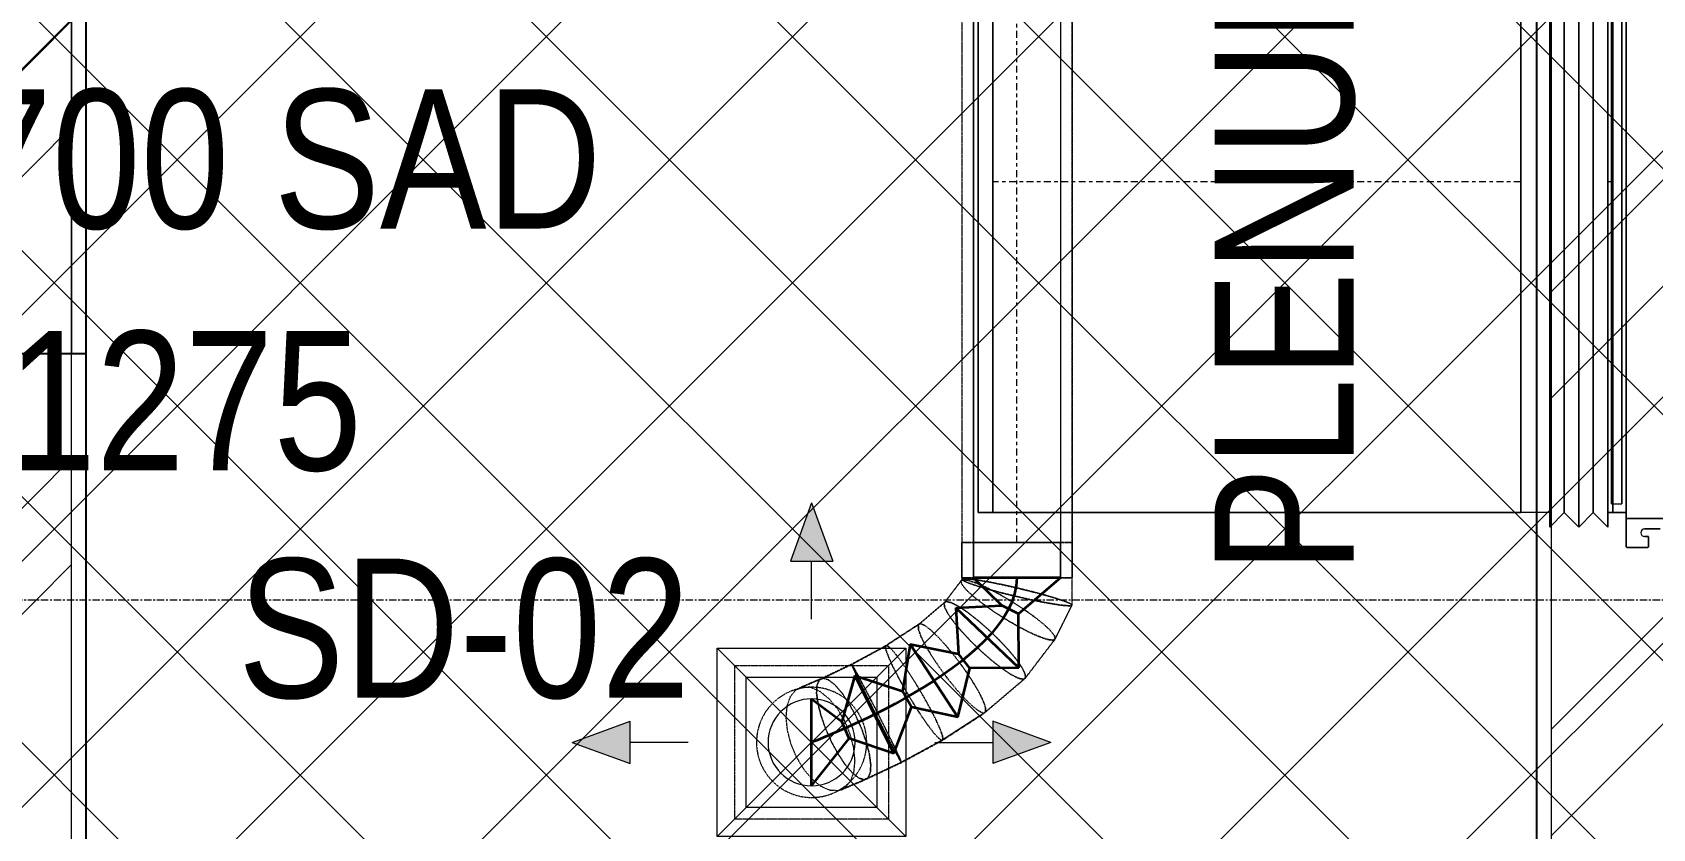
# Model space of a CAD drawing. Header units: inches. Extents: x -83664 to 20107, y -47222 to 19398.
# Drawn here: x -45640 to -42847, y -37158 to -35786 of the extents above; entities that cross this region are included whole.
import ezdxf

# ---------------------------------------------------------------- set-up
doc = ezdxf.new("R2010")
doc.units = ezdxf.units.IN
doc.header["$MEASUREMENT"] = 0
for name, pattern in [('Center', [29.999999, 12, -6, 6, -6]), ('Grid Line', [22.225, 12.7, -3.175, 3.175, -3.175]), ('Hidden 0_50', [1.0584, 0.5292, -0.5292])]:
    doc.linetypes.add(name, pattern=pattern)
for name, color, linetype, lineweight in [('A-DETL-GENF', 7, 'Continuous', 9), ('A-WALL', 7, 'Continuous', 9), ('A-WALL-PATT', 7, 'Continuous', 25), ('G-ANNO-TEXT', 7, 'Continuous', 9), ('M-EQPM', 7, 'Continuous', 18), ('M-HVAC-CDFF', 7, 'Continuous', 9), ('M-HVAC-DUCT-CNTR', 7, 'Center', 9), ('M-HVAC-DUCT-IDEN', 7, 'Continuous', 18), ('S-GRID', 7, 'Continuous', 9)]:
    doc.layers.add(name, color=color, linetype=linetype, lineweight=lineweight)
doc.layers.add('M-HVAC-DUCT', color=7, linetype='Continuous', lineweight=9, true_color=0xffe97f)
doc.layers.add('M-HVAC-DUCT-PATT', color=7, linetype='Continuous', lineweight=35, true_color=0x007f00)
doc.styles.add('Arial Narrow_21', font='ARIALN.TTF', dxfattribs={"height": 240})
pattern_1 = [(315, (-62328.7, 108834.4), (1060.66, 1060.66), []), (45, (-62328.7, 108834.4), (-1060.66, 1060.66), [])]
pattern_2 = [(135, (-39.6, 293.5), (35.3553, 35.3553), []), (45, (-39.6, 293.5), (35.3553, -35.3553), [])]
pattern_3 = [(0, (0, 0), (1219.2, 304.8), [50.292, -864.108, 50.292, -864.108, -4876.8]), (0, (0, 0), (1219.2, 304.8), [-1828.8, 50.292, -1778.508, 50.292, -864.108, -2133.6]), (0, (0, 0), (1219.2, 304.8), [-4572, 50.292, -559.308, 50.292, -1473.708]), (120, (457.2, 152.4), (-873.56454, 903.4582), [50.292, -864.108, 50.292, -864.108, -4876.8]), (120, (457.2, 152.4), (-873.56454, 903.4582), [-1828.8, 50.292, -1778.508, 50.292, -864.108, -2133.6]), (120, (457.2, 152.4), (-873.56454, 903.4582), [-4572, 50.292, -559.308, 50.292, -1473.708]), (240, (609.6, 762), (-345.63546, -1208.2582), [50.292, -864.108, 50.292, -864.108, -4876.8]), (240, (609.6, 762), (-345.63546, -1208.2582), [-1828.8, 50.292, -1778.508, 50.292, -864.108, -2133.6]), (240, (609.6, 762), (-345.63546, -1208.2582), [-4572, 50.292, -559.308, 50.292, -1473.708])]
pattern_4 = [(45, (0, 0), (-377.1708, 377.1708), []), (45, (0, 571.5), (-377.1708, 377.1708), [])]

# ---------------------------------------------------------------- blocks, each defined once
blk = doc.blocks.new('REMC_M_EQP_FCU_Type 2 - FCU-1F-05-01-8336318-FIRST FLOOR AC CONDITIONING LAYOUT - PART A')
at = {"layer": 'M-EQPM', "lineweight": 9, "true_color": 0x787878}
h = blk.add_hatch(dxfattribs=at)
h.set_pattern_fill('FP_28', color=8, style=0, pattern_type=2)
h.set_pattern_definition(pattern_1)
h.paths.add_polyline_path([(-554.9, 293.5), (555.1, 293.5), (555.1, 295.7), (-554.9, 295.7)])
at = {"layer": 'M-EQPM', "lineweight": 9, "true_color": 0xffffff}
h = blk.add_hatch(dxfattribs=at)
h.set_pattern_fill('FP_29', style=0, pattern_type=2)
h.set_pattern_definition(pattern_2)
h.paths.add_polyline_path([(-554.9, 293.5), (555.1, 293.5), (555.1, 295.7), (-554.9, 295.7)])
at = {"layer": 'M-EQPM'}
for p, q in [((570, 293.5), (-570, 293.5)), ((-570, 293.5), (-570, 270.5)), ((-570, 270.5), (-570, 293.5)), ((-570, 293.5), (570, 293.5)), ((555.1, 295.7), (-554.9, 295.7)), ((-554.9, 295.7), (555.1, 295.7)), ((-554.9, 295.7), (-554.9, 293.5)), ((-554.9, 295.7), (-554.9, 293.5)), ((555.1, 293.5), (-554.9, 293.5)), ((-554.9, 293.5), (555.1, 293.5)), ((555.1, 293.5), (-554.9, 293.5)), ((-554.9, 293.5), (555.1, 293.5)), ((-554.9, 293.5), (-554.9, 277.8)), ((-554.9, 293.5), (-554.9, 277.8)), ((-630.1, 233), (-630.1, 269.5)), ((-630.1, 269.5), (-630.1, 233)), ((-629.1, 270.5), (-580.1, 270.5)), ((-580.1, 270.5), (-629.1, 270.5)), ((-580.1, 270.5), (-580.1, 180.5)), ((-580.1, 180.5), (-580.1, 270.5)), ((580, 270.5), (-580, 270.5)), ((-580, 270.5), (-580, 16)), ((-580, 16), (-580, 270.5)), ((-580, 270.5), (580, 270.5)), ((-570, 270.5), (570, 270.5)), ((570, 270.5), (-570, 270.5)), ((555.1, 277.8), (-554.9, 277.8)), ((-554.9, 277.8), (555.1, 277.8)), ((-612.1, 232), (-629.1, 232)), ((-629.1, 232), (-612.1, 232)), ((-611.1, 239), (-611.1, 233)), ((-611.1, 233), (-611.1, 239)), ((-598.1, 212), (-598.1, 239)), ((-598.1, 239), (-598.1, 212))]:
    blk.add_line(p, q, dxfattribs=at)
for centre, radius, start, end in [((-629.1, 269.5), 1, 90, 180), ((-629.1, 269.5), 1, 90, 180), ((-629.1, 233), 1, 180, 270), ((-629.1, 233), 1, 180, 270), ((-612.1, 233), 1, 270, 0), ((-612.1, 233), 1, 270, 0), ((-604.6, 239), 6.5, 360, 180), ((-604.6, 239), 6.5, 360, 180)]:
    blk.add_arc(centre, radius, start, end, dxfattribs=at)
blk = doc.blocks.new('GCE-AT-Supply Air Rectangular Diffuser - 225x225-V53-FIRST FLOOR AC CONDITIONING LAYOUT - PART A')
at = {"layer": 'A-DETL-GENF', "true_color": 0xff7f00}
for points in [[(36.4, 312.5), (0, 412.5), (-36.4, 312.5)], [(-312.5, -36.4), (-312.5, 36.4), (-412.5, 0)], [(312.5, -36.4), (412.5, 0), (312.5, 36.4)], [(0, -412.5), (36.4, -312.5), (-36.4, -312.5)]]:
    blk.add_hatch(color=30, dxfattribs=at).paths.add_polyline_path(points)
at = {"layer": 'A-DETL-GENF', "color": 30, "true_color": 0xff7f00}
for p, q in [((0, 412.5), (-36.4, 312.5)), ((0, 412.5), (36.4, 312.5)), ((-36.4, 312.5), (36.4, 312.5)), ((0, 212.5), (0, 312.5)), ((-162.5, -162.5), (162.5, 162.5)), ((-162.5, 162.5), (162.5, -162.5)), ((-162.5, -162.5), (-162.5, 162.5)), ((-162.5, 162.5), (162.5, 162.5)), ((162.5, 162.5), (162.5, -162.5)), ((-412.5, 0), (-312.5, 36.4)), ((-312.5, -36.4), (-312.5, 36.4)), ((312.5, 36.4), (312.5, -36.4)), ((412.5, 0), (312.5, 36.4)), ((212.5, 0), (312.5, 0)), ((-412.5, 0), (-312.5, -36.4)), ((-212.5, 0), (-312.5, 0)), ((412.5, 0), (312.5, -36.4)), ((162.5, -162.5), (-162.5, -162.5)), ((0, -212.5), (0, -312.5)), ((36.4, -312.5), (-36.4, -312.5)), ((0, -412.5), (-36.4, -312.5)), ((0, -412.5), (36.4, -312.5))]:
    blk.add_line(p, q, dxfattribs=at)
blk = doc.blocks.new('M_Rectangular to Round Transition - Angle - 45 Degree-V58-FIRST FLOOR AC CONDITIONING LAYOUT - PART A')
at = {"layer": 'M-HVAC-DUCT', "color": 30, "true_color": 0xff7f00}
for p, q in [((143470.2, 62423.3), (143470.2, 62648.3)), ((143470.2, 62648.3), (143695.2, 62648.3)), ((143695.2, 62648.3), (143695.2, 62423.3)), ((143695.2, 62423.3), (143470.2, 62423.3))]:
    blk.add_line(p, q, dxfattribs=at)
for start, end in [(90, 180), (0, 90), (180, 270), (270, 0)]:
    blk.add_arc((143582.7, 62535.8), 75, start, end, dxfattribs=at)
blk = doc.blocks.new('REMC_M_FLEX CONNECTION_Type 2 - V_SAD-8294800-FIRST FLOOR AC CONDITIONING LAYOUT - PART A')
at = {"layer": 'M-HVAC-DUCT', "color": 6, "true_color": 0xff00ff}
for p, q in [((108457.2, 62898.7), (108432.2, 62923.7)), ((108432.2, 61733.7), (108432.2, 62923.7)), ((108457.2, 62898.7), (108432.2, 62923.7)), ((108432.2, 62923.7), (108432.2, 61733.7)), ((108457.2, 62898.7), (108482.2, 62923.7)), ((108457.2, 62898.7), (108482.2, 62923.7)), ((108482.2, 61733.7), (108482.2, 62923.7)), ((108482.2, 62923.7), (108482.2, 61733.7)), ((108482.2, 62923.7), (108482.2, 61733.7)), ((108482.2, 62923.7), (108507.2, 62898.7)), ((108482.2, 62923.7), (108507.2, 62898.7)), ((108482.2, 61733.7), (108482.2, 62923.7)), ((108507.2, 62898.7), (108532.2, 62923.7)), ((108507.2, 62898.7), (108532.2, 62923.7)), ((108532.2, 61733.7), (108532.2, 62923.7)), ((108532.2, 62923.7), (108532.2, 61733.7)), ((108457.2, 62898.7), (108457.2, 61758.7)), ((108457.2, 61758.7), (108457.2, 62898.7)), ((108457.2, 62898.7), (108457.2, 61758.7)), ((108457.2, 61758.7), (108457.2, 62898.7)), ((108507.2, 62898.7), (108507.2, 61758.7)), ((108507.2, 61758.7), (108507.2, 62898.7)), ((108507.2, 61758.7), (108507.2, 62898.7)), ((108507.2, 62898.7), (108507.2, 61758.7)), ((108457.2, 61758.7), (108432.2, 61733.7)), ((108432.2, 61733.7), (108457.2, 61758.7)), ((108482.2, 61733.7), (108457.2, 61758.7)), ((108457.2, 61758.7), (108482.2, 61733.7)), ((108507.2, 61758.7), (108482.2, 61733.7)), ((108482.2, 61733.7), (108507.2, 61758.7)), ((108532.2, 61733.7), (108507.2, 61758.7)), ((108507.2, 61758.7), (108532.2, 61733.7))]:
    blk.add_line(p, q, dxfattribs=at)
blk = doc.blocks.new('M_Rectangular Transition - Length - Standard-8337291-FIRST FLOOR AC CONDITIONING LAYOUT - PART A')
at = {"layer": 'M-HVAC-DUCT', "color": 6, "true_color": 0xff00ff}
for p, q in [((0, 570), (0, -570)), ((0, 570), (50, 570)), ((0, 570), (50, 570)), ((0, -570), (0, 570)), ((50, -570), (50, 570)), ((50, 570), (50, -570)), ((0, -570), (50, -570)), ((50, -570), (0, -570))]:
    blk.add_line(p, q, dxfattribs=at)
blk = doc.blocks.new('M_Rectangular Endcap - Standard-8337480-FIRST FLOOR AC CONDITIONING LAYOUT - PART A')
at = {"layer": 'M-HVAC-DUCT', "color": 6, "true_color": 0xff00ff}
for p, q in [((0, 570), (0, -570)), ((0, -570), (0, 570)), ((0, 570), (25, 570)), ((25, 570), (0, 570)), ((25, 570), (25, -570)), ((25, -570), (25, 570)), ((25, -570), (0, -570)), ((25, -570), (0, -570))]:
    blk.add_line(p, q, dxfattribs=at)
blk = doc.blocks.new('M_Rectangular to Round Transition - Angle - 45 Degree-V145-FIRST FLOOR AC CONDITIONING LAYOUT - PART A')
at = {"layer": 'M-HVAC-DUCT', "color": 30, "true_color": 0xff7f00}
for p, q in [((0, 75), (60.4, 75)), ((60.4, 75), (0, 75)), ((0, 75), (0, -75)), ((0, -75), (0, 75)), ((60.4, 0), (60.4, 75)), ((60.4, 0), (60.4, 75)), ((60.4, -75), (60.4, 0)), ((60.4, -75), (60.4, 0)), ((0, -75), (60.4, -75)), ((60.4, -75), (0, -75))]:
    blk.add_line(p, q, dxfattribs=at)
blk = doc.blocks.new('TEMW-SMBZ-HO-BM-HVAC-00002_rvt-1-FIRST FLOOR AC CONDITIONING LAYOUT - PART A')
at = {"layer": 'M-HVAC-DUCT', "color": 30, "linetype": 'Hidden 0_50', "true_color": 0xff7f00}
for p, q in [((107418.7, 65134.9), (107418.7, 61707)), ((107418.7, 65134.9), (107418.7, 61707)), ((107608.7, 61707), (107608.7, 65134.9)), ((107608.7, 65134.9), (107608.7, 61707)), ((107608.7, 61707), (107418.7, 61707)), ((107418.7, 61707), (107608.7, 61707)), ((107418.7, 61707), (107418.7, 61646.6)), ((107418.7, 61646.6), (107418.7, 61707)), ((107418.7, 61707), (107608.7, 61707)), ((107608.7, 61707), (107418.7, 61707)), ((107608.7, 61707), (107608.7, 61646.6)), ((107608.7, 61646.6), (107608.7, 61707)), ((107417.2, 61640.6), (107388.3, 61602.8)), ((107417.6, 61641.6), (107388.9, 61603.9)), ((107418.7, 61643.7), (107417.2, 61640.6)), ((107418.8, 61643.9), (107417.4, 61641.1)), ((107418.7, 61646.6), (107418.7, 61643.7)), ((107608.7, 61646.6), (107418.7, 61646.6)), ((107608.7, 61646.6), (107418.7, 61646.6)), ((107418.7, 61646.6), (107418.7, 61643.7)), ((107418.7, 61646.6), (107513.7, 61646.6)), ((107418.7, 61646.6), (107513.7, 61646.6)), ((107513.7, 61646.6), (107608.7, 61646.6)), ((107513.7, 61646.6), (107608.7, 61646.6)), ((107608.7, 61599.3), (107608.7, 61646.6)), ((107608.7, 61599.3), (107608.7, 61646.6)), ((107388.3, 61602.8), (107343.7, 61564.9)), ((107389.4, 61604.4), (107344.7, 61566.5)), ((107579.6, 61540.7), (107608.6, 61599)), ((107579.8, 61541.2), (107608.7, 61599.3)), ((107343.7, 61564.9), (107287.3, 61528.2)), ((107345, 61566.7), (107288.1, 61529.6)), ((107288.2, 61529.6), (107228.8, 61497.4)), ((107287.3, 61528.2), (107229.4, 61496.8)), ((107527.9, 61472.9), (107579.4, 61540.3)), ((107528.5, 61474), (107579.8, 61541.2)), ((107027.3, 61230.3), (107027.3, 61495.3)), ((107027.3, 61495.3), (107292.3, 61495.3)), ((107228.8, 61497.5), (107176, 61472.5)), ((107229.4, 61496.8), (107179.9, 61473.3)), ((107292.3, 61495.3), (107292.3, 61230.3)), ((107176.4, 61472.6), (107138.7, 61456.6)), ((107179.9, 61473.3), (107144.8, 61458.4)), ((107458.8, 61414.1), (107527.4, 61472.4)), ((107459.8, 61415.6), (107528.5, 61474)), ((107385.5, 61366.3), (107458.5, 61413.8)), ((107386.2, 61367.7), (107459.8, 61415.6)), ((107314.2, 61328.6), (107386.2, 61367.7)), ((107314.8, 61327.9), (107385.4, 61366.2)), ((107250.3, 61298.4), (107314.2, 61328.6)), ((107254.2, 61299.3), (107314.8, 61327.9)), ((107211.4, 61281), (107253.9, 61299.1)), ((107205.3, 61279.3), (107250.3, 61298.4)), ((107292.3, 61230.3), (107027.3, 61230.3))]:
    blk.add_line(p, q, dxfattribs=at)
at = {"layer": 'M-HVAC-DUCT', "color": 30, "true_color": 0xff7f00}
for p, q in [((107438.7, 61707), (107438.7, 65134.9)), ((107438.7, 65134.9), (107438.7, 61707)), ((107588.7, 65134.9), (107588.7, 61707)), ((107588.7, 65134.9), (107588.7, 61707)), ((107438.7, 61707), (107588.7, 61707)), ((107588.7, 61707), (107438.7, 61707))]:
    blk.add_line(p, q, dxfattribs=at)
at = {"layer": 'M-HVAC-DUCT', "color": 6, "true_color": 0xff00ff}
for p, q in [((107472.2, 61758.7), (107472.2, 62898.7)), ((107472.2, 62898.7), (107472.2, 61758.7)), ((108382.2, 61758.7), (108382.2, 62898.7)), ((108382.2, 62898.7), (108382.2, 61758.7)), ((108532.2, 61758.7), (108532.2, 62898.7)), ((108532.2, 62898.7), (108532.2, 61758.7)), ((108540.9, 61758.7), (108540.9, 62898.7)), ((108540.9, 62898.7), (108540.9, 61758.7)), ((108382.2, 61758.7), (107472.2, 61758.7)), ((107472.2, 61758.7), (108382.2, 61758.7)), ((108540.9, 61758.7), (108532.2, 61758.7)), ((108532.2, 61758.7), (108540.9, 61758.7))]:
    blk.add_line(p, q, dxfattribs=at)
at = {"layer": 'M-HVAC-DUCT', "color": 30, "linetype": 'Hidden 0_50', "true_color": 0xff7f00, "flags": 128}
for points in [[(107579.8, 61541.2), (107578.1, 61547.1), (107571, 61555.9), (107559, 61567), (107542.8, 61579.9), (107523.6, 61593.4), (107502.7, 61606.8), (107481.5, 61619.1), (107461.5, 61629.5), (107444, 61637.3), (107430.2, 61641.9), (107421, 61643), (107417.2, 61640.6)], [(107417.2, 61640.6), (107421, 61643), (107430.2, 61641.9), (107444, 61637.3), (107461.5, 61629.5), (107481.5, 61619.1), (107502.7, 61606.8), (107523.6, 61593.4), (107542.8, 61579.9), (107559, 61567), (107571, 61555.9), (107578.1, 61547.1), (107579.8, 61541.2)], [(107417.2, 61640.6), (107418.9, 61634.8), (107426, 61626), (107438, 61614.8), (107454.2, 61602), (107473.4, 61588.4), (107494.3, 61575), (107515.5, 61562.7), (107535.5, 61552.3), (107553, 61544.6), (107566.8, 61540), (107576, 61538.8), (107579.8, 61541.2)], [(107579.8, 61541.2), (107576, 61538.8), (107566.8, 61540), (107553, 61544.6), (107535.5, 61552.3), (107515.5, 61562.7), (107494.3, 61575), (107473.4, 61588.4), (107454.2, 61602), (107438, 61614.8), (107426, 61626), (107418.9, 61634.8), (107417.2, 61640.6)], [(107608.7, 61599.3), (107605.5, 61602), (107596, 61606), (107580.9, 61611.1), (107561.2, 61616.8), (107538.3, 61622.9), (107513.7, 61628.9), (107489.1, 61634.4), (107466.2, 61639.1), (107446.5, 61642.5), (107431.4, 61644.4), (107421.9, 61644.9), (107418.7, 61643.7)], [(107418.7, 61643.7), (107421.9, 61644.9), (107431.4, 61644.4), (107446.5, 61642.5), (107466.2, 61639.1), (107489.1, 61634.4), (107513.7, 61628.9), (107538.3, 61622.9), (107561.2, 61616.8), (107580.9, 61611.1), (107596, 61606), (107605.5, 61602), (107608.7, 61599.3)], [(107418.7, 61643.7), (107421.9, 61641), (107431.4, 61637), (107446.5, 61631.9), (107466.2, 61626.1), (107489.1, 61620), (107513.7, 61614), (107538.3, 61608.5), (107561.2, 61603.9), (107580.9, 61600.5), (107596, 61598.5), (107605.5, 61598.1), (107608.7, 61599.3)], [(107608.7, 61599.3), (107605.5, 61598.1), (107596, 61598.5), (107580.9, 61600.5), (107561.2, 61603.9), (107538.3, 61608.5), (107513.7, 61614), (107489.1, 61620), (107466.2, 61626.1), (107446.5, 61631.9), (107431.4, 61637), (107421.9, 61641), (107418.7, 61643.7)], [(107528.5, 61474), (107527.7, 61481), (107522.2, 61491.9), (107512.4, 61506), (107498.9, 61522.3), (107482.6, 61539.7), (107464.7, 61557), (107446.3, 61573), (107428.8, 61586.7), (107413.3, 61597.1), (107400.8, 61603.4), (107392.3, 61605.4), (107388.3, 61602.8)], [(107388.3, 61602.8), (107392.3, 61605.4), (107400.8, 61603.4), (107413.3, 61597.1), (107428.8, 61586.7), (107446.3, 61573), (107464.7, 61557), (107482.6, 61539.7), (107498.9, 61522.3), (107512.4, 61506), (107522.2, 61491.9), (107527.7, 61481), (107528.5, 61474)], [(107388.3, 61602.8), (107389.1, 61595.8), (107394.6, 61584.9), (107404.4, 61570.8), (107418, 61554.5), (107434.2, 61537.1), (107452.2, 61519.8), (107470.5, 61503.7), (107488.1, 61490.1), (107503.6, 61479.7), (107516, 61473.3), (107524.5, 61471.4), (107528.5, 61474)], [(107528.5, 61474), (107524.5, 61471.4), (107516, 61473.3), (107503.6, 61479.7), (107488.1, 61490.1), (107470.5, 61503.7), (107452.2, 61519.8), (107434.2, 61537.1), (107418, 61554.5), (107404.4, 61570.8), (107394.6, 61584.9), (107389.1, 61595.8), (107388.3, 61602.8)], [(107459.8, 61415.6), (107459.5, 61423.1), (107455.3, 61435), (107447.4, 61450.8), (107436.4, 61469.2), (107423, 61489.1), (107408.2, 61509.1), (107393, 61527.7), (107378.3, 61543.8), (107365.3, 61556.3), (107354.7, 61564.3), (107347.3, 61567.2), (107343.7, 61564.9)], [(107343.7, 61564.9), (107347.3, 61567.2), (107354.7, 61564.3), (107365.3, 61556.3), (107378.3, 61543.8), (107393, 61527.7), (107408.2, 61509.1), (107423, 61489.1), (107436.4, 61469.2), (107447.4, 61450.8), (107455.3, 61435), (107459.5, 61423.1), (107459.8, 61415.6)], [(107343.7, 61564.9), (107344, 61557.5), (107348.2, 61545.5), (107356.1, 61529.7), (107367.1, 61511.3), (107380.5, 61491.4), (107395.3, 61471.5), (107410.5, 61452.8), (107425.2, 61436.7), (107438.2, 61424.2), (107448.8, 61416.3), (107456.1, 61413.3), (107459.8, 61415.6)], [(107459.8, 61415.6), (107456.1, 61413.3), (107448.8, 61416.3), (107438.2, 61424.2), (107425.2, 61436.7), (107410.5, 61452.8), (107395.3, 61471.5), (107380.5, 61491.4), (107367.1, 61511.3), (107356.1, 61529.7), (107348.2, 61545.5), (107344, 61557.5), (107343.7, 61564.9)], [(107386.2, 61367.7), (107385.2, 61374.6), (107380.9, 61386.6), (107373.6, 61402.7), (107363.7, 61421.9), (107352.1, 61442.9), (107339.4, 61464.2), (107326.5, 61484.4), (107314.3, 61502.1), (107303.6, 61516.2), (107295.3, 61525.5), (107289.7, 61529.6), (107287.3, 61528.2)], [(107287.3, 61528.2), (107289.7, 61529.6), (107295.3, 61525.5), (107303.6, 61516.2), (107314.3, 61502.1), (107326.5, 61484.4), (107339.4, 61464.2), (107352.1, 61442.9), (107363.7, 61421.9), (107373.6, 61402.7), (107380.9, 61386.6), (107385.2, 61374.6), (107386.2, 61367.7)], [(107287.3, 61528.2), (107288.3, 61521.2), (107292.6, 61509.3), (107300, 61493.2), (107309.8, 61474), (107321.4, 61453), (107334.2, 61431.7), (107347, 61411.5), (107359.2, 61393.7), (107369.9, 61379.7), (107378.3, 61370.3), (107383.8, 61366.2), (107386.2, 61367.7)], [(107386.2, 61367.7), (107383.8, 61366.2), (107378.3, 61370.3), (107369.9, 61379.7), (107359.2, 61393.7), (107347, 61411.5), (107334.2, 61431.7), (107321.4, 61453), (107309.8, 61474), (107300, 61493.2), (107292.6, 61509.3), (107288.3, 61521.2), (107287.3, 61528.2)], [(107314.2, 61328.6), (107310.8, 61334.3), (107304.7, 61345.3), (107296.4, 61360.9), (107286.5, 61380), (107275.5, 61401.3), (107264.3, 61423.5), (107253.6, 61444.9), (107244.1, 61464.1), (107236.5, 61479.8), (107231.4, 61490.9), (107228.9, 61496.7), (107229.4, 61496.8)], [(107229.4, 61496.8), (107228.9, 61496.7), (107231.4, 61490.9), (107236.5, 61479.8), (107244.1, 61464.1), (107253.6, 61444.9), (107264.3, 61423.5), (107275.5, 61401.3), (107286.5, 61380), (107296.4, 61360.9), (107304.7, 61345.3), (107310.8, 61334.3), (107314.2, 61328.6)], [(107229.4, 61496.8), (107232.8, 61491.1), (107238.9, 61480.1), (107247.1, 61464.5), (107257.1, 61445.4), (107268.1, 61424), (107279.3, 61401.9), (107290, 61380.5), (107299.5, 61361.3), (107307.1, 61345.6), (107312.2, 61334.5), (107314.7, 61328.7), (107314.2, 61328.6)], [(107314.2, 61328.6), (107314.7, 61328.7), (107312.2, 61334.5), (107307.1, 61345.6), (107299.5, 61361.3), (107290, 61380.5), (107279.3, 61401.9), (107268.1, 61424), (107257.1, 61445.4), (107247.1, 61464.5), (107238.9, 61480.1), (107232.8, 61491.1), (107229.4, 61496.8)], [(107250.3, 61298.4), (107241.1, 61301.3), (107230.2, 61310), (107218.2, 61323.8), (107206, 61341.9), (107194.4, 61363), (107184.2, 61385.6), (107176.2, 61408.3), (107170.8, 61429.4), (107168.4, 61447.5), (107169.2, 61461.5), (107173.1, 61470.3), (107179.9, 61473.3)], [(107179.9, 61473.3), (107173.1, 61470.3), (107169.2, 61461.5), (107168.4, 61447.5), (107170.8, 61429.4), (107176.2, 61408.3), (107184.2, 61385.6), (107194.4, 61363), (107206, 61341.9), (107218.2, 61323.8), (107230.2, 61310), (107241.1, 61301.3), (107250.3, 61298.4)], [(107179.9, 61473.3), (107189.1, 61470.4), (107200.1, 61461.8), (107212.1, 61447.9), (107224.2, 61429.8), (107235.8, 61408.8), (107246, 61386.2), (107254, 61363.5), (107259.4, 61342.4), (107261.8, 61324.2), (107261, 61310.3), (107257.1, 61301.5), (107250.3, 61298.4)], [(107250.3, 61298.4), (107257.1, 61301.5), (107261, 61310.3), (107261.8, 61324.2), (107259.4, 61342.4), (107254, 61363.5), (107246, 61386.2), (107235.8, 61408.8), (107224.2, 61429.8), (107212.1, 61447.9), (107200.1, 61461.8), (107189.1, 61470.4), (107179.9, 61473.3)], [(107205.3, 61279.3), (107191.1, 61280.1), (107175.9, 61286.9), (107160.6, 61299.3), (107146.3, 61316.5), (107133.9, 61337.2), (107124.3, 61360.1), (107118.2, 61383.6), (107116, 61406.1), (107117.8, 61426), (107123.5, 61442), (107132.7, 61453.1), (107144.8, 61458.4)], [(107144.8, 61458.4), (107158.9, 61457.6), (107174.2, 61450.7), (107189.5, 61438.3), (107203.8, 61421.1), (107216.2, 61400.4), (107225.7, 61377.5), (107231.8, 61354.1), (107234.1, 61331.6), (107232.3, 61311.6), (107226.6, 61295.6), (107217.4, 61284.6), (107205.3, 61279.3)]]:
    blk.add_lwpolyline(points, dxfattribs=at)
at = {"layer": 'M-HVAC-DUCT', "color": 30, "linetype": 'Hidden 0_50', "true_color": 0xff7f00}
for start, end in [(90, 180), (0, 90), (180, 270), (270, 0)]:
    blk.add_arc((107159.8, 61362.8), 95, start, end, dxfattribs=at)
at = {"layer": 'M-HVAC-DUCT-CNTR', "color": 30, "true_color": 0xff7f00}
blk.add_line((107513.7, 61707), (107513.7, 65134.9), dxfattribs=at)
at = {"layer": 'M-HVAC-DUCT-CNTR', "color": 6, "true_color": 0xff00ff}
for p, q in [((108382.2, 62328.7), (107472.2, 62328.7)), ((108540.9, 62328.7), (108532.2, 62328.7))]:
    blk.add_line(p, q, dxfattribs=at)
at = {"layer": 'M-HVAC-DUCT-CNTR', "color": 30, "linetype": 'Continuous', "lineweight": 35, "true_color": 0xff7f00}
blk.add_open_spline([(107513.7, 61646.6), (107513.7, 61495.2), (107159.8, 61362.8), (107159.8, 61362.8)], degree=3, dxfattribs=at)
at = {"layer": 'M-HVAC-DUCT-PATT', "color": 30, "true_color": 0xff7f00}
for p, q in [((107438.7, 61646.6), (107487.8, 61598.7)), ((107588.7, 61646.6), (107438.7, 61646.6)), ((107588.7, 61646.6), (107438.7, 61646.6)), ((107588.7, 61646.6), (107516.2, 61584.4)), ((107408.3, 61594.4), (107487.8, 61598.7)), ((107408.3, 61594.4), (107413, 61515.2)), ((107517.2, 61491.3), (107408.3, 61594.4)), ((107517.2, 61491.3), (107408.3, 61594.4)), ((107516.2, 61584.4), (107487.8, 61598.7)), ((107517.2, 61491.3), (107516.2, 61584.4)), ((107329.8, 61531.8), (107316.3, 61451.1)), ((107411.7, 61406.1), (107329.8, 61531.8)), ((107411.7, 61406.1), (107329.8, 61531.8)), ((107329.8, 61531.8), (107413, 61515.2)), ((107432.8, 61490.4), (107413, 61515.2)), ((107234.5, 61477.9), (107211.7, 61398.6)), ((107301.3, 61343.6), (107234.5, 61477.9)), ((107301.3, 61343.6), (107234.5, 61477.9)), ((107234.5, 61477.9), (107316.3, 61451.1)), ((107411.7, 61406.1), (107432.8, 61490.4)), ((107517.2, 61491.3), (107432.8, 61490.4)), ((107331.9, 61423.5), (107316.3, 61451.1)), ((107159.8, 61287.8), (107159.8, 61437.8)), ((107159.8, 61437.8), (107211.7, 61398.6)), ((107301.3, 61343.6), (107331.9, 61423.5)), ((107411.7, 61406.1), (107331.9, 61423.5)), ((107224.7, 61369.6), (107211.7, 61398.6)), ((107159.8, 61287.8), (107224.7, 61369.6)), ((107301.3, 61343.6), (107224.7, 61369.6))]:
    blk.add_line(p, q, dxfattribs=at)
at = {"layer": 'M-EQPM', "color": 6, "linetype": 'Hidden 0_50', "lineweight": 9, "true_color": 0xff00ff, "rotation": 89.9999999999998}
blk.add_blockref('REMC_M_EQP_FCU_Type 2 - FCU-1F-05-01-8336318-FIRST FLOOR AC CONDITIONING LAYOUT - PART A', (108834.4, 62328.7), dxfattribs=at)
at = {"layer": 'M-HVAC-CDFF', "color": 6, "linetype": 'Hidden 0_50', "lineweight": 9, "true_color": 0xff00ff}
blk.add_blockref('GCE-AT-Supply Air Rectangular Diffuser - 225x225-V53-FIRST FLOOR AC CONDITIONING LAYOUT - PART A', (107159.8, 61362.8), dxfattribs=at)
at = {"layer": 'M-HVAC-DUCT', "color": 6, "linetype": 'Hidden 0_50', "lineweight": 9, "true_color": 0xff00ff}
blk.add_blockref('REMC_M_FLEX CONNECTION_Type 2 - V_SAD-8294800-FIRST FLOOR AC CONDITIONING LAYOUT - PART A', (0, 0), dxfattribs=at)
for name, p, rotation in [('M_Rectangular Endcap - Standard-8337480-FIRST FLOOR AC CONDITIONING LAYOUT - PART A', (107472.2, 62328.7), 180), ('M_Rectangular Transition - Length - Standard-8337291-FIRST FLOOR AC CONDITIONING LAYOUT - PART A', (108432.2, 62328.7), 180), ('M_Rectangular to Round Transition - Angle - 45 Degree-V145-FIRST FLOOR AC CONDITIONING LAYOUT - PART A', (107513.7, 61707), 270), ('M_Rectangular to Round Transition - Angle - 45 Degree-V58-FIRST FLOOR AC CONDITIONING LAYOUT - PART A', (250742.5, 123898.6), 180)]:
    blk.add_blockref(name, p, dxfattribs=dict(at, rotation=rotation))
blk = doc.blocks.new('REMC_M_EQP_FCU_Type 2 - FCU-1F-05-01-V262-FIRST FLOOR AC CONDITIONING LAYOUT - PART A')
at = {"layer": 'M-EQPM', "lineweight": 9, "true_color": 0x787878}
h = blk.add_hatch(dxfattribs=at)
h.set_pattern_fill('FP_28', color=8, style=0, pattern_type=2)
h.set_pattern_definition(pattern_1)
h.paths.add_polyline_path([(-554.9, 293.5), (555.1, 293.5), (555.1, 295.7), (-554.9, 295.7)])
at = {"layer": 'M-EQPM', "lineweight": 9, "true_color": 0xffffff}
h = blk.add_hatch(dxfattribs=at)
h.set_pattern_fill('FP_29', style=0, pattern_type=2)
h.set_pattern_definition(pattern_2)
h.paths.add_polyline_path([(-554.9, 293.5), (555.1, 293.5), (555.1, 295.7), (-554.9, 295.7)])
at = {"layer": 'M-EQPM'}
for p, q in [((570, 293.5), (-570, 293.5)), ((-570, 293.5), (-570, 270.5)), ((-570, 270.5), (-570, 293.5)), ((-570, 293.5), (570, 293.5)), ((555.1, 295.7), (-554.9, 295.7)), ((-554.9, 295.7), (555.1, 295.7)), ((-554.9, 295.7), (-554.9, 293.5)), ((-554.9, 295.7), (-554.9, 293.5)), ((555.1, 293.5), (-554.9, 293.5)), ((-554.9, 293.5), (555.1, 293.5)), ((555.1, 293.5), (-554.9, 293.5)), ((-554.9, 293.5), (555.1, 293.5)), ((-554.9, 293.5), (-554.9, 277.8)), ((-554.9, 293.5), (-554.9, 277.8)), ((-630.1, 233), (-630.1, 269.5)), ((-630.1, 269.5), (-630.1, 233)), ((-629.1, 270.5), (-580.1, 270.5)), ((-580.1, 270.5), (-629.1, 270.5)), ((-580.1, 270.5), (-580.1, 180.5)), ((-580.1, 180.5), (-580.1, 270.5)), ((580, 270.5), (-580, 270.5)), ((-580, 270.5), (-580, 16)), ((-580, 16), (-580, 270.5)), ((-580, 270.5), (580, 270.5)), ((-570, 270.5), (570, 270.5)), ((570, 270.5), (-570, 270.5)), ((555.1, 277.8), (-554.9, 277.8)), ((-554.9, 277.8), (555.1, 277.8)), ((-612.1, 232), (-629.1, 232)), ((-629.1, 232), (-612.1, 232)), ((-611.1, 239), (-611.1, 233)), ((-611.1, 233), (-611.1, 239)), ((-598.1, 212), (-598.1, 239)), ((-598.1, 239), (-598.1, 212))]:
    blk.add_line(p, q, dxfattribs=at)
for centre, radius, start, end in [((-629.1, 269.5), 1, 90, 180), ((-629.1, 269.5), 1, 90, 180), ((-629.1, 233), 1, 180, 270), ((-629.1, 233), 1, 180, 270), ((-612.1, 233), 1, 270, 0), ((-612.1, 233), 1, 270, 0), ((-604.6, 239), 6.5, 360, 180), ((-604.6, 239), 6.5, 360, 180)]:
    blk.add_arc(centre, radius, start, end, dxfattribs=at)
blk = doc.blocks.new('TEMW-SMBZ-HO-BM-HVAC-00002_rvt-2-FIRST FLOOR AC CONDITIONING LAYOUT - PART A')
at = {"layer": 'M-HVAC-DUCT', "color": 30, "linetype": 'Hidden 0_50', "true_color": 0xff7f00}
for p, q in [((107418.7, 65134.9), (107418.7, 61707)), ((107418.7, 65134.9), (107418.7, 61707)), ((107608.7, 61707), (107608.7, 65134.9)), ((107608.7, 65134.9), (107608.7, 61707)), ((107608.7, 61707), (107418.7, 61707)), ((107418.7, 61707), (107608.7, 61707)), ((107418.7, 61707), (107418.7, 61646.6)), ((107418.7, 61646.6), (107418.7, 61707)), ((107418.7, 61707), (107608.7, 61707)), ((107608.7, 61707), (107418.7, 61707)), ((107608.7, 61707), (107608.7, 61646.6)), ((107608.7, 61646.6), (107608.7, 61707)), ((107417.2, 61640.6), (107388.3, 61602.8)), ((107417.6, 61641.6), (107388.9, 61603.9)), ((107418.7, 61643.7), (107417.2, 61640.6)), ((107418.8, 61643.9), (107417.4, 61641.1)), ((107418.7, 61646.6), (107418.7, 61643.7)), ((107608.7, 61646.6), (107418.7, 61646.6)), ((107608.7, 61646.6), (107418.7, 61646.6)), ((107418.7, 61646.6), (107418.7, 61643.7)), ((107418.7, 61646.6), (107513.7, 61646.6)), ((107418.7, 61646.6), (107513.7, 61646.6)), ((107513.7, 61646.6), (107608.7, 61646.6)), ((107513.7, 61646.6), (107608.7, 61646.6)), ((107608.7, 61599.3), (107608.7, 61646.6)), ((107608.7, 61599.3), (107608.7, 61646.6)), ((107388.3, 61602.8), (107343.7, 61564.9)), ((107389.4, 61604.4), (107344.7, 61566.5)), ((107579.6, 61540.7), (107608.6, 61599)), ((107579.8, 61541.2), (107608.7, 61599.3)), ((107343.7, 61564.9), (107287.3, 61528.2)), ((107345, 61566.7), (107288.1, 61529.6)), ((107288.2, 61529.6), (107228.8, 61497.4)), ((107287.3, 61528.2), (107229.4, 61496.8)), ((107527.9, 61472.9), (107579.4, 61540.3)), ((107528.5, 61474), (107579.8, 61541.2)), ((107027.3, 61230.3), (107027.3, 61495.3)), ((107027.3, 61495.3), (107292.3, 61495.3)), ((107228.8, 61497.5), (107176, 61472.5)), ((107229.4, 61496.8), (107179.9, 61473.3)), ((107292.3, 61495.3), (107292.3, 61230.3)), ((107176.4, 61472.6), (107138.7, 61456.6)), ((107179.9, 61473.3), (107144.8, 61458.4)), ((107458.8, 61414.1), (107527.4, 61472.4)), ((107459.8, 61415.6), (107528.5, 61474)), ((107385.5, 61366.3), (107458.5, 61413.8)), ((107386.2, 61367.7), (107459.8, 61415.6)), ((107314.2, 61328.6), (107386.2, 61367.7)), ((107314.8, 61327.9), (107385.4, 61366.2)), ((107250.3, 61298.4), (107314.2, 61328.6)), ((107254.2, 61299.3), (107314.8, 61327.9)), ((107211.4, 61281), (107253.9, 61299.1)), ((107205.3, 61279.3), (107250.3, 61298.4)), ((107292.3, 61230.3), (107027.3, 61230.3))]:
    blk.add_line(p, q, dxfattribs=at)
at = {"layer": 'M-HVAC-DUCT', "color": 30, "true_color": 0xff7f00}
for p, q in [((107438.7, 61707), (107438.7, 65134.9)), ((107438.7, 65134.9), (107438.7, 61707)), ((107588.7, 65134.9), (107588.7, 61707)), ((107588.7, 65134.9), (107588.7, 61707)), ((107438.7, 61707), (107588.7, 61707)), ((107588.7, 61707), (107438.7, 61707))]:
    blk.add_line(p, q, dxfattribs=at)
at = {"layer": 'M-HVAC-DUCT', "color": 6, "true_color": 0xff00ff}
for p, q in [((107472.2, 61758.7), (107472.2, 62898.7)), ((107472.2, 62898.7), (107472.2, 61758.7)), ((108382.2, 61758.7), (108382.2, 62898.7)), ((108382.2, 62898.7), (108382.2, 61758.7)), ((108532.2, 61758.7), (108532.2, 62898.7)), ((108532.2, 62898.7), (108532.2, 61758.7)), ((108540.9, 61758.7), (108540.9, 62898.7)), ((108540.9, 62898.7), (108540.9, 61758.7)), ((108382.2, 61758.7), (107472.2, 61758.7)), ((107472.2, 61758.7), (108382.2, 61758.7)), ((108540.9, 61758.7), (108532.2, 61758.7)), ((108532.2, 61758.7), (108540.9, 61758.7))]:
    blk.add_line(p, q, dxfattribs=at)
at = {"layer": 'M-HVAC-DUCT', "color": 30, "linetype": 'Hidden 0_50', "true_color": 0xff7f00, "flags": 128}
for points in [[(107579.8, 61541.2), (107578.1, 61547.1), (107571, 61555.9), (107559, 61567), (107542.8, 61579.9), (107523.6, 61593.4), (107502.7, 61606.8), (107481.5, 61619.1), (107461.5, 61629.5), (107444, 61637.3), (107430.2, 61641.9), (107421, 61643), (107417.2, 61640.6)], [(107417.2, 61640.6), (107421, 61643), (107430.2, 61641.9), (107444, 61637.3), (107461.5, 61629.5), (107481.5, 61619.1), (107502.7, 61606.8), (107523.6, 61593.4), (107542.8, 61579.9), (107559, 61567), (107571, 61555.9), (107578.1, 61547.1), (107579.8, 61541.2)], [(107417.2, 61640.6), (107418.9, 61634.8), (107426, 61626), (107438, 61614.8), (107454.2, 61602), (107473.4, 61588.4), (107494.3, 61575), (107515.5, 61562.7), (107535.5, 61552.3), (107553, 61544.6), (107566.8, 61540), (107576, 61538.8), (107579.8, 61541.2)], [(107579.8, 61541.2), (107576, 61538.8), (107566.8, 61540), (107553, 61544.6), (107535.5, 61552.3), (107515.5, 61562.7), (107494.3, 61575), (107473.4, 61588.4), (107454.2, 61602), (107438, 61614.8), (107426, 61626), (107418.9, 61634.8), (107417.2, 61640.6)], [(107608.7, 61599.3), (107605.5, 61602), (107596, 61606), (107580.9, 61611.1), (107561.2, 61616.8), (107538.3, 61622.9), (107513.7, 61628.9), (107489.1, 61634.4), (107466.2, 61639.1), (107446.5, 61642.5), (107431.4, 61644.4), (107421.9, 61644.9), (107418.7, 61643.7)], [(107418.7, 61643.7), (107421.9, 61644.9), (107431.4, 61644.4), (107446.5, 61642.5), (107466.2, 61639.1), (107489.1, 61634.4), (107513.7, 61628.9), (107538.3, 61622.9), (107561.2, 61616.8), (107580.9, 61611.1), (107596, 61606), (107605.5, 61602), (107608.7, 61599.3)], [(107418.7, 61643.7), (107421.9, 61641), (107431.4, 61637), (107446.5, 61631.9), (107466.2, 61626.1), (107489.1, 61620), (107513.7, 61614), (107538.3, 61608.5), (107561.2, 61603.9), (107580.9, 61600.5), (107596, 61598.5), (107605.5, 61598.1), (107608.7, 61599.3)], [(107608.7, 61599.3), (107605.5, 61598.1), (107596, 61598.5), (107580.9, 61600.5), (107561.2, 61603.9), (107538.3, 61608.5), (107513.7, 61614), (107489.1, 61620), (107466.2, 61626.1), (107446.5, 61631.9), (107431.4, 61637), (107421.9, 61641), (107418.7, 61643.7)], [(107528.5, 61474), (107527.7, 61481), (107522.2, 61491.9), (107512.4, 61506), (107498.9, 61522.3), (107482.6, 61539.7), (107464.7, 61557), (107446.3, 61573), (107428.8, 61586.7), (107413.3, 61597.1), (107400.8, 61603.4), (107392.3, 61605.4), (107388.3, 61602.8)], [(107388.3, 61602.8), (107392.3, 61605.4), (107400.8, 61603.4), (107413.3, 61597.1), (107428.8, 61586.7), (107446.3, 61573), (107464.7, 61557), (107482.6, 61539.7), (107498.9, 61522.3), (107512.4, 61506), (107522.2, 61491.9), (107527.7, 61481), (107528.5, 61474)], [(107388.3, 61602.8), (107389.1, 61595.8), (107394.6, 61584.9), (107404.4, 61570.8), (107418, 61554.5), (107434.2, 61537.1), (107452.2, 61519.8), (107470.5, 61503.7), (107488.1, 61490.1), (107503.6, 61479.7), (107516, 61473.3), (107524.5, 61471.4), (107528.5, 61474)], [(107528.5, 61474), (107524.5, 61471.4), (107516, 61473.3), (107503.6, 61479.7), (107488.1, 61490.1), (107470.5, 61503.7), (107452.2, 61519.8), (107434.2, 61537.1), (107418, 61554.5), (107404.4, 61570.8), (107394.6, 61584.9), (107389.1, 61595.8), (107388.3, 61602.8)], [(107459.8, 61415.6), (107459.5, 61423.1), (107455.3, 61435), (107447.4, 61450.8), (107436.4, 61469.2), (107423, 61489.1), (107408.2, 61509.1), (107393, 61527.7), (107378.3, 61543.8), (107365.3, 61556.3), (107354.7, 61564.3), (107347.3, 61567.2), (107343.7, 61564.9)], [(107343.7, 61564.9), (107347.3, 61567.2), (107354.7, 61564.3), (107365.3, 61556.3), (107378.3, 61543.8), (107393, 61527.7), (107408.2, 61509.1), (107423, 61489.1), (107436.4, 61469.2), (107447.4, 61450.8), (107455.3, 61435), (107459.5, 61423.1), (107459.8, 61415.6)], [(107343.7, 61564.9), (107344, 61557.5), (107348.2, 61545.5), (107356.1, 61529.7), (107367.1, 61511.3), (107380.5, 61491.4), (107395.3, 61471.5), (107410.5, 61452.8), (107425.2, 61436.7), (107438.2, 61424.2), (107448.8, 61416.3), (107456.1, 61413.3), (107459.8, 61415.6)], [(107459.8, 61415.6), (107456.1, 61413.3), (107448.8, 61416.3), (107438.2, 61424.2), (107425.2, 61436.7), (107410.5, 61452.8), (107395.3, 61471.5), (107380.5, 61491.4), (107367.1, 61511.3), (107356.1, 61529.7), (107348.2, 61545.5), (107344, 61557.5), (107343.7, 61564.9)], [(107386.2, 61367.7), (107385.2, 61374.6), (107380.9, 61386.6), (107373.6, 61402.7), (107363.7, 61421.9), (107352.1, 61442.9), (107339.4, 61464.2), (107326.5, 61484.4), (107314.3, 61502.1), (107303.6, 61516.2), (107295.3, 61525.5), (107289.7, 61529.6), (107287.3, 61528.2)], [(107287.3, 61528.2), (107289.7, 61529.6), (107295.3, 61525.5), (107303.6, 61516.2), (107314.3, 61502.1), (107326.5, 61484.4), (107339.4, 61464.2), (107352.1, 61442.9), (107363.7, 61421.9), (107373.6, 61402.7), (107380.9, 61386.6), (107385.2, 61374.6), (107386.2, 61367.7)], [(107287.3, 61528.2), (107288.3, 61521.2), (107292.6, 61509.3), (107300, 61493.2), (107309.8, 61474), (107321.4, 61453), (107334.2, 61431.7), (107347, 61411.5), (107359.2, 61393.7), (107369.9, 61379.7), (107378.3, 61370.3), (107383.8, 61366.2), (107386.2, 61367.7)], [(107386.2, 61367.7), (107383.8, 61366.2), (107378.3, 61370.3), (107369.9, 61379.7), (107359.2, 61393.7), (107347, 61411.5), (107334.2, 61431.7), (107321.4, 61453), (107309.8, 61474), (107300, 61493.2), (107292.6, 61509.3), (107288.3, 61521.2), (107287.3, 61528.2)], [(107314.2, 61328.6), (107310.8, 61334.3), (107304.7, 61345.3), (107296.4, 61360.9), (107286.5, 61380), (107275.5, 61401.3), (107264.3, 61423.5), (107253.6, 61444.9), (107244.1, 61464.1), (107236.5, 61479.8), (107231.4, 61490.9), (107228.9, 61496.7), (107229.4, 61496.8)], [(107229.4, 61496.8), (107228.9, 61496.7), (107231.4, 61490.9), (107236.5, 61479.8), (107244.1, 61464.1), (107253.6, 61444.9), (107264.3, 61423.5), (107275.5, 61401.3), (107286.5, 61380), (107296.4, 61360.9), (107304.7, 61345.3), (107310.8, 61334.3), (107314.2, 61328.6)], [(107229.4, 61496.8), (107232.8, 61491.1), (107238.9, 61480.1), (107247.1, 61464.5), (107257.1, 61445.4), (107268.1, 61424), (107279.3, 61401.9), (107290, 61380.5), (107299.5, 61361.3), (107307.1, 61345.6), (107312.2, 61334.5), (107314.7, 61328.7), (107314.2, 61328.6)], [(107314.2, 61328.6), (107314.7, 61328.7), (107312.2, 61334.5), (107307.1, 61345.6), (107299.5, 61361.3), (107290, 61380.5), (107279.3, 61401.9), (107268.1, 61424), (107257.1, 61445.4), (107247.1, 61464.5), (107238.9, 61480.1), (107232.8, 61491.1), (107229.4, 61496.8)], [(107250.3, 61298.4), (107241.1, 61301.3), (107230.2, 61310), (107218.2, 61323.8), (107206, 61341.9), (107194.4, 61363), (107184.2, 61385.6), (107176.2, 61408.3), (107170.8, 61429.4), (107168.4, 61447.5), (107169.2, 61461.5), (107173.1, 61470.3), (107179.9, 61473.3)], [(107179.9, 61473.3), (107173.1, 61470.3), (107169.2, 61461.5), (107168.4, 61447.5), (107170.8, 61429.4), (107176.2, 61408.3), (107184.2, 61385.6), (107194.4, 61363), (107206, 61341.9), (107218.2, 61323.8), (107230.2, 61310), (107241.1, 61301.3), (107250.3, 61298.4)], [(107179.9, 61473.3), (107189.1, 61470.4), (107200.1, 61461.8), (107212.1, 61447.9), (107224.2, 61429.8), (107235.8, 61408.8), (107246, 61386.2), (107254, 61363.5), (107259.4, 61342.4), (107261.8, 61324.2), (107261, 61310.3), (107257.1, 61301.5), (107250.3, 61298.4)], [(107250.3, 61298.4), (107257.1, 61301.5), (107261, 61310.3), (107261.8, 61324.2), (107259.4, 61342.4), (107254, 61363.5), (107246, 61386.2), (107235.8, 61408.8), (107224.2, 61429.8), (107212.1, 61447.9), (107200.1, 61461.8), (107189.1, 61470.4), (107179.9, 61473.3)], [(107205.3, 61279.3), (107191.1, 61280.1), (107175.9, 61286.9), (107160.6, 61299.3), (107146.3, 61316.5), (107133.9, 61337.2), (107124.3, 61360.1), (107118.2, 61383.6), (107116, 61406.1), (107117.8, 61426), (107123.5, 61442), (107132.7, 61453.1), (107144.8, 61458.4)], [(107144.8, 61458.4), (107158.9, 61457.6), (107174.2, 61450.7), (107189.5, 61438.3), (107203.8, 61421.1), (107216.2, 61400.4), (107225.7, 61377.5), (107231.8, 61354.1), (107234.1, 61331.6), (107232.3, 61311.6), (107226.6, 61295.6), (107217.4, 61284.6), (107205.3, 61279.3)]]:
    blk.add_lwpolyline(points, dxfattribs=at)
at = {"layer": 'M-HVAC-DUCT', "color": 30, "linetype": 'Hidden 0_50', "true_color": 0xff7f00}
for start, end in [(90, 180), (0, 90), (180, 270), (270, 0)]:
    blk.add_arc((107159.8, 61362.8), 95, start, end, dxfattribs=at)
at = {"layer": 'M-HVAC-DUCT-CNTR', "color": 30, "true_color": 0xff7f00}
blk.add_line((107513.7, 61707), (107513.7, 65134.9), dxfattribs=at)
at = {"layer": 'M-HVAC-DUCT-CNTR', "color": 6, "true_color": 0xff00ff}
for p, q in [((108382.2, 62328.7), (107472.2, 62328.7)), ((108540.9, 62328.7), (108532.2, 62328.7))]:
    blk.add_line(p, q, dxfattribs=at)
at = {"layer": 'M-HVAC-DUCT-CNTR', "color": 30, "linetype": 'Continuous', "lineweight": 35, "true_color": 0xff7f00}
blk.add_open_spline([(107513.7, 61646.6), (107513.7, 61495.2), (107159.8, 61362.8), (107159.8, 61362.8)], degree=3, dxfattribs=at)
at = {"layer": 'M-HVAC-DUCT-PATT', "color": 30, "true_color": 0xff7f00}
for p, q in [((107438.7, 61646.6), (107487.8, 61598.7)), ((107588.7, 61646.6), (107438.7, 61646.6)), ((107588.7, 61646.6), (107438.7, 61646.6)), ((107588.7, 61646.6), (107516.2, 61584.4)), ((107408.3, 61594.4), (107487.8, 61598.7)), ((107408.3, 61594.4), (107413, 61515.2)), ((107517.2, 61491.3), (107408.3, 61594.4)), ((107517.2, 61491.3), (107408.3, 61594.4)), ((107516.2, 61584.4), (107487.8, 61598.7)), ((107517.2, 61491.3), (107516.2, 61584.4)), ((107329.8, 61531.8), (107316.3, 61451.1)), ((107411.7, 61406.1), (107329.8, 61531.8)), ((107411.7, 61406.1), (107329.8, 61531.8)), ((107329.8, 61531.8), (107413, 61515.2)), ((107432.8, 61490.4), (107413, 61515.2)), ((107234.5, 61477.9), (107211.7, 61398.6)), ((107301.3, 61343.6), (107234.5, 61477.9)), ((107301.3, 61343.6), (107234.5, 61477.9)), ((107234.5, 61477.9), (107316.3, 61451.1)), ((107411.7, 61406.1), (107432.8, 61490.4)), ((107517.2, 61491.3), (107432.8, 61490.4)), ((107331.9, 61423.5), (107316.3, 61451.1)), ((107159.8, 61287.8), (107159.8, 61437.8)), ((107159.8, 61437.8), (107211.7, 61398.6)), ((107301.3, 61343.6), (107331.9, 61423.5)), ((107411.7, 61406.1), (107331.9, 61423.5)), ((107224.7, 61369.6), (107211.7, 61398.6)), ((107159.8, 61287.8), (107224.7, 61369.6)), ((107301.3, 61343.6), (107224.7, 61369.6))]:
    blk.add_line(p, q, dxfattribs=at)
at = {"layer": 'M-EQPM', "color": 6, "linetype": 'Hidden 0_50', "lineweight": 9, "true_color": 0xff00ff, "rotation": 89.9999999999998}
blk.add_blockref('REMC_M_EQP_FCU_Type 2 - FCU-1F-05-01-V262-FIRST FLOOR AC CONDITIONING LAYOUT - PART A', (108834.4, 62328.7), dxfattribs=at)
at = {"layer": 'M-HVAC-CDFF', "color": 6, "linetype": 'Hidden 0_50', "lineweight": 9, "true_color": 0xff00ff}
blk.add_blockref('GCE-AT-Supply Air Rectangular Diffuser - 225x225-V53-FIRST FLOOR AC CONDITIONING LAYOUT - PART A', (107159.8, 61362.8), dxfattribs=at)
at = {"layer": 'M-HVAC-DUCT', "color": 6, "linetype": 'Hidden 0_50', "lineweight": 9, "true_color": 0xff00ff}
blk.add_blockref('REMC_M_FLEX CONNECTION_Type 2 - V_SAD-8294800-FIRST FLOOR AC CONDITIONING LAYOUT - PART A', (0, 0), dxfattribs=at)
for name, p, rotation in [('M_Rectangular Endcap - Standard-8337480-FIRST FLOOR AC CONDITIONING LAYOUT - PART A', (107472.2, 62328.7), 180), ('M_Rectangular Transition - Length - Standard-8337291-FIRST FLOOR AC CONDITIONING LAYOUT - PART A', (108432.2, 62328.7), 180), ('M_Rectangular to Round Transition - Angle - 45 Degree-V145-FIRST FLOOR AC CONDITIONING LAYOUT - PART A', (107513.7, 61707), 270), ('M_Rectangular to Round Transition - Angle - 45 Degree-V58-FIRST FLOOR AC CONDITIONING LAYOUT - PART A', (250742.5, 123898.6), 180)]:
    blk.add_blockref(name, p, dxfattribs=dict(at, rotation=rotation))
blk = doc.blocks.new('SMBZ_Hospital Arch Model_2026_01_29_rvt-1-FIRST FLOOR AC CONDITIONING LAYOUT - PART A')
at = {"layer": 'A-WALL-PATT', "lineweight": 9, "true_color": 0xbbbbbb}
h = blk.add_hatch(dxfattribs=at)
h.set_pattern_fill('FP_13', color=9, style=0, pattern_type=2)
h.set_pattern_definition(pattern_3)
h.paths.add_polyline_path([(105884.4, 57932.7), (105909.4, 57932.7), (105909.4, 83732.7), (105884.4, 83732.7), (105884.4, 58109.2)])
h = blk.add_hatch(dxfattribs=at)
h.set_pattern_fill('FP_12', color=9, style=0, pattern_type=2)
h.set_pattern_definition(pattern_4)
h.paths.add_polyline_path([(105709.4, 57932.7), (105709.4, 59448.1), (105859.4, 59448.1), (105859.4, 57932.7), (105884.4, 57932.7), (105884.4, 83707.7), (105684.4, 83707.7), (105684.4, 57932.7)])
h.paths.add_polyline_path([(105847.3, 62670.6), (105709.4, 62670.6), (105709.4, 64220.6), (105859.4, 64220.6), (105859.4, 62670.6)])
h.paths.add_polyline_path([(105859.4, 65380.5), (105709.4, 65380.5), (105709.4, 65654.5), (105859.4, 65654.5)])
h.paths.add_polyline_path([(105859.4, 66975.6), (105709.4, 66975.6), (105709.4, 67249.6), (105859.4, 67249.6)])
h.paths.add_polyline_path([(105859.4, 76550.8), (105709.4, 76550.8), (105709.4, 78200.8), (105859.4, 78200.8)])
h.paths.add_polyline_path([(105859.4, 80347.3), (105709.4, 80347.3), (105709.4, 81171.3), (105859.4, 81171.3)])
h = blk.add_hatch(dxfattribs=at)
h.set_pattern_fill('FP_13', color=9, style=0, pattern_type=2)
h.set_pattern_definition(pattern_3)
h.paths.add_polyline_path([(108434.4, 57907.7), (108434.4, 72582.7), (108409.4, 72582.7), (108409.4, 57907.7)])
h = blk.add_hatch(dxfattribs=at)
h.set_pattern_fill('FP_12', color=9, style=0, pattern_type=2)
h.set_pattern_definition(pattern_4)
h.paths.add_polyline_path([(108634.4, 57907.7), (108634.4, 72557.7), (108434.4, 72557.7), (108434.4, 57907.7)])
h = blk.add_hatch(dxfattribs=at)
h.set_pattern_fill('FP_12', color=9, style=0, pattern_type=2)
h.set_pattern_definition(pattern_4)
h.paths.add_polyline_path([(105684.4, 62032.7), (105884.4, 62032.7), (105884.4, 70182.7), (105684.4, 70182.7), (105684.4, 62670.6)])
h.paths.add_polyline_path([(105709.4, 62670.6), (105709.4, 64220.6), (105859.4, 64220.6), (105859.4, 62670.6)])
h.paths.add_polyline_path([(105709.4, 65380.5), (105709.4, 65654.5), (105859.4, 65654.5), (105859.4, 65380.5)])
h.paths.add_polyline_path([(105709.4, 66975.6), (105709.4, 67249.6), (105859.4, 67249.6), (105859.4, 66975.6)])
h = blk.add_hatch(dxfattribs=at)
h.set_pattern_fill('FP_13', color=9, style=0, pattern_type=2)
h.set_pattern_definition(pattern_3)
h.paths.add_polyline_path([(105909.4, 62032.7), (105909.4, 70182.7), (105884.4, 70182.7), (105884.4, 62032.7)])
at = {"layer": 'A-WALL', "color": 9, "lineweight": 25, "true_color": 0xbbbbbb}
for p, q in [((105909.4, 61182.7), (105909.4, 83732.7)), ((108409.4, 72582.7), (108409.4, 61182.7)), ((105909.4, 62032.7), (105909.4, 70182.7)), ((105659.4, 62032.7), (105909.4, 62032.7))]:
    blk.add_line(p, q, dxfattribs=at)
at = {"layer": 'A-WALL', "color": 9, "true_color": 0xbbbbbb}
for p, q in [((105909.4, 61182.7), (105909.4, 83732.7)), ((105884.4, 61182.7), (105884.4, 83707.7)), ((108409.4, 72582.7), (108409.4, 61182.7)), ((108434.4, 72557.7), (108434.4, 61182.7)), ((105884.4, 70182.7), (105884.4, 62032.7)), ((105909.4, 62032.7), (105909.4, 70182.7)), ((105909.4, 62032.7), (105659.4, 62032.7))]:
    blk.add_line(p, q, dxfattribs=at)

msp = doc.modelspace()

# ---------------------------------------------------------------- hatches: boundary and pattern name
at = {"layer": 'A-DETL-GENF', "true_color": 0xff0000}
h = msp.add_hatch(dxfattribs=at)
h.set_pattern_fill('FP_59', color=1, style=0, pattern_type=2)
h.set_pattern_definition([(45, (-151456.65, -98372.2), (-212.13203, 212.13203), []), (135, (-151456.65, -98372.2), (-212.13203, -212.13203), [])])
h.paths.add_polyline_path([(-62993, -37189.5), (-27297.3, -37189.5), (-27297.3, -98.4), (-62993, -98.4), (-62993, -33333)])

# ---------------------------------------------------------------- linework, layer by layer
at = {"layer": 'S-GRID', "color": 254, "linetype": 'Grid Line', "true_color": 0xdcdcdc}
msp.add_line((20106.7, -36764.5), (-81517, -36764.5), dxfattribs=at)

# ---------------------------------------------------------------- block references
at = {"lineweight": 5}
for name in ['SMBZ_Hospital Arch Model_2026_01_29_rvt-1-FIRST FLOOR AC CONDITIONING LAYOUT - PART A', 'TEMW-SMBZ-HO-BM-HVAC-00002_rvt-1-FIRST FLOOR AC CONDITIONING LAYOUT - PART A', 'TEMW-SMBZ-HO-BM-HVAC-00002_rvt-2-FIRST FLOOR AC CONDITIONING LAYOUT - PART A']:
    msp.add_blockref(name, (-151456.7, -98372.2), dxfattribs=at)

# ---------------------------------------------------------------- texts
at = {"layer": 'G-ANNO-TEXT', "insert": (-43602.3, -36718.3), "char_height": 240, "width": 1443.037, "attachment_point": 1, "rotation": 90, "style": 'Arial Narrow_21'}
msp.add_mtext('PLENUM', dxfattribs=at)
at = {"layer": 'G-ANNO-TEXT', "insert": (-45285.6, -36692.7), "char_height": 240, "width": 986.076, "attachment_point": 1, "style": 'Arial Narrow_21'}
msp.add_mtext('SD-02', dxfattribs=at)
at = {"layer": 'M-HVAC-DUCT-IDEN', "lineweight": 9, "char_height": 240, "attachment_point": 1, "style": 'Arial Narrow_21'}
for s, insert, width in [('1500x700 SAD', (-46508.2, -35883.8), 2320.885), ('BOD : 1275', (-46508.2, -36300.5), 1803.797)]:
    msp.add_mtext(s, dxfattribs=dict(at, insert=insert, width=width))

doc.saveas('drawing.dxf')
